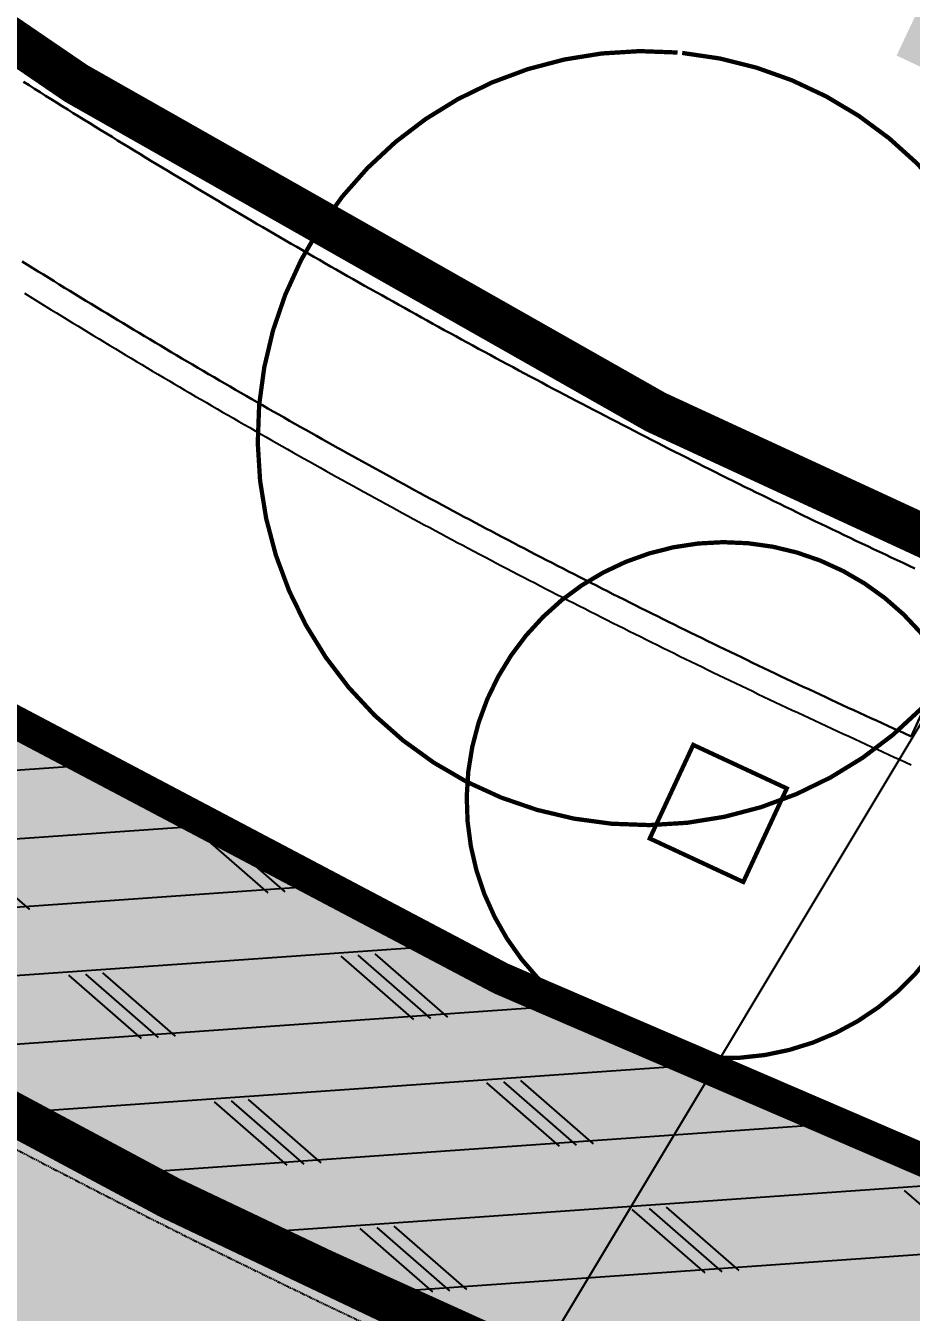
# Model space of a CAD drawing. Header units: millimetres. Extents: x 306 to 836129804, y -168137 to 818603917.
# Drawn here: x 834504578 to 834514880, y 818162277 to 818177236 of the extents above; entities that cross this region are included whole.
import ezdxf

# ---------------------------------------------------------------- set-up
doc = ezdxf.new("R2010")
doc.units = ezdxf.units.MM
doc.header["$LTSCALE"] = 3
for name, pattern in [('3A35X-LWK-LAN-DWG-1001-P00-L000-WS3-XLAN$0$HIDDEN', [0.375, 0.25, -0.125]), ('3A35X-MAGP-P-SB$0$3A35X-MAGP-P-SB$0$HIDDEN', [0.375, 0.25, -0.125]), ('CENTER', [2, 1.25, -0.25, 0.25, -0.25]), ('Dash 1_100', [2.25, 1.25, -1]), ('DASHED', [0.75, 0.5, -0.25]), ('DIVIDE', [1.25, 0.5, -0.25, 0, -0.25, 0, -0.25]), ('HIDDEN', [0.375, 0.25, -0.125])]:
    doc.linetypes.add(name, pattern=pattern)
doc.layers.get('Defpoints').update_dxf_attribs({"color": 32})
for name, color, linetype in [('00_Xref', 7, 'Continuous'), ('22INWA-a', 6, 'CENTER'), ('3A35X-LWK-LAN-DWG-1001-P00-L000-WS3-XLAN$0$LWK_L_TREE_code', 252, 'Continuous'), ('_ANCILIARY', 40, 'Continuous'), ('_ANCILIARY HATCH', 1, 'Continuous'), ('_DEV LINE', 96, 'DIVIDE'), ('_landscape', 1, 'HIDDEN'), ('_P34', 251, 'Continuous'), ('_PARCEL BOUNDARY', 10, 'DASHED'), ('_SUBLEASE', 241, 'Continuous'), ('_SUBLEASE LINE', 10, 'DIVIDE')]:
    doc.layers.add(name, color=color, linetype=linetype)
for name, color, linetype, lineweight in [('Hatch (HOR not under LTC submission)', 252, 'Continuous', 35), ('LWK-GA_PLANTERWALL', 251, 'Continuous', 30), ('UAJ-23FLOR-a3', 251, 'Continuous', 13)]:
    doc.layers.add(name, color=color, linetype=linetype, lineweight=lineweight)
doc.styles.add('Style-Arial', font='arial.ttf', dxfattribs={"width": 0.8})
doc.styles.add('UNS-TXT', font='swissc.ttf')
doc.dimstyles.new('UNSDIM', dxfattribs={"dimtxt": 1.8, "dimasz": 1, "dimexe": 3, "dimexo": 3, "dimgap": 0, "dimtad": 0, "dimdec": 0, "dimzin": 1, "dimtxsty": 'UNS-TXT', "dimblk": '02_UNS-dotdim', "dimcen": 0.1, "dimdle": 1, "dimse1": 1, "dimse2": 1, "dimclrd": 256, "dimclre": 1, "dimclrt": 256, "dimadec": 0, "dimazin": 0, "dimtfac": 1, "dimtdec": 0, "dimtofl": 0, "dimtmove": 2, "dimatfit": 3, "dimfxl": 1, "dimtvp": 1, "dimtolj": 1, "dimtzin": 1, "dimarcsym": 0})

# ---------------------------------------------------------------- blocks, each defined once
blk = doc.blocks.new('3A35X-MAGP-P-LD-00-0')
at = {"layer": '00_Xref', "color": 8, "elevation": -0.123141430418681}
blk.add_lwpolyline([(834504564.6000057, 818174125.5999988), (834504626.3000344, 818174087.299981), (834504687.9999777, 818174049.1000149), (834504749.8000025, 818174010.9999999), (834504811.4152972, 818173973.0137787), (834504873.384576, 818173934.871011), (834504935.1153884, 818173896.9134251), (834504997.1999589, 818173858.8000267), (834505059.0828328, 818173820.9715887), (834505120.9159163, 818173783.2123238), (834505182.9162815, 818173745.4119214), (834505245.0818233, 818173707.5718979), (834505307.1999449, 818173669.800035), (834505369.3000078, 818173632.1999977), (834505431.3999808, 818173594.6000121), (834505493.6000022, 818173557.1), (834505555.7999961, 818173519.6000037), (834505617.9999267, 818173482.1000465), (834505680.178336, 818173444.7730008), (834505742.3174654, 818173407.5093765), (834505804.800009, 818173370.099997), (834505867.1999986, 818173332.9000032), (834505929.6000736, 818173295.6999586), (834505991.9999955, 818173258.600004), (834506054.3999909, 818173221.5000069), (834506116.8999965, 818173184.5000036), (834506179.4000567, 818173147.4999689), (834506241.8999964, 818173110.6000036), (834506304.4000186, 818173073.6999904), (834506367.0000062, 818173036.8999988), (834506429.6000105, 818173000.0999951), (834506492.2999499, 818172963.4000318), (834506554.999996, 818172926.8000039), (834506617.7000024, 818172890.2000002), (834506680.3999838, 818172853.6000098), (834506743.200067, 818172817.0999627), (834506805.9999987, 818172780.7000021), (834506868.6206044, 818172744.4038998), (834506931.7000543, 818172707.899971), (834506994.5997878, 818172671.6001228), (834507057.3212105, 818172635.5028152), (834507120.3675431, 818172599.2760658), (834507183.3998835, 818172563.1000694), (834507246.6778, 818172526.8982011), (834507309.5000032, 818172490.9000007), (834507372.5999666, 818172455.0000204), (834507435.6999282, 818172419.0000424), (834507498.9349153, 818172383.1234095), (834507561.9999565, 818172347.300026), (834507625.1999962, 818172311.6000037), (834507688.4000052, 818172275.8999995), (834507751.5999844, 818172240.2000103), (834507814.9000051, 818172204.5999997), (834507878.1998979, 818172169.0000588), (834507941.461249, 818172133.5776451), (834508004.7237114, 818172098.1985108), (834508068.1240798, 818172062.798151), (834508131.6602489, 818172027.377861), (834508195.1999829, 818171992.0000119), (834508258.7000058, 818171956.7999994), (834508322.1998918, 818171921.6000605), (834508385.9746433, 818171886.4035411), (834508449.1248729, 818171851.496727), (834508512.8999964, 818171816.3000025), (834508576.6000116, 818171781.3999963), (834508640.1998845, 818171746.4000661), (834508703.7260431, 818171711.6949617), (834508767.8734738, 818171676.7053051), (834508831.3999724, 818171642.0000175), (834508895.199997, 818171607.3000033), (834508958.9999928, 818171572.6000053), (834509022.8000073, 818171537.9999986), (834509086.6999924, 818171503.5000055), (834509150.6000057, 818171468.9999994), (834509214.4999427, 818171434.5000323), (834509278.3513675, 818171400.1798376), (834509342.2275792, 818171365.8924813), (834509406.3998543, 818171331.5000784), (834509470.6714426, 818171297.208458), (834509534.4998376, 818171263.1000881), (834509598.4286244, 818171229.091099), (834509662.6486051, 818171194.9803599), (834509726.7287965, 818171160.9907408), (834509791.0999992, 818171126.9000019), (834509855.3, 818171093.0000014), (834509919.4999702, 818171059.1000168), (834509983.7999668, 818171025.300019), (834510048.0999901, 818170991.6000057), (834510112.2300501, 818170957.989005), (834510176.6450386, 818170924.2810342), (834510241.0999275, 818170890.6000392), (834510305.3307672, 818170857.1879668), (834510369.8432517, 818170823.681355), (834510434.2309525, 818170790.2876084), (834510498.899935, 818170756.8000351), (834510563.2314934, 818170723.5869306), (834510627.8414669, 818170690.2816616), (834510692.3316822, 818170657.0865725), (834510757.0999429, 818170623.8000308), (834510821.639692, 818170590.7819543), (834510886.2324193, 818170557.7855426), (834510951.1000054, 818170524.6999997), (834511015.799963, 818170491.7000195), (834511080.4999995, 818170458.8000008), (834511145.3000058, 818170425.9999995), (834511210.1000383, 818170393.1999831), (834511274.8999958, 818170360.5000036), (834511339.6999474, 818170327.800028), (834511404.6000035, 818170295.1999999), (834511469.4999223, 818170262.6000396), (834511534.2344882, 818170230.1828212), (834511599.399999, 818170197.6000018), (834511664.4000058, 818170165.1999995), (834511729.3999214, 818170132.8000407), (834511794.4000251, 818170100.49999), (834511859.4999893, 818170068.3000058), (834511924.5999981, 818170036.1000024), (834511989.7000091, 818170003.999998), (834512054.8000516, 818169971.8999751), (834512120.0000029, 818169939.9000001), (834512185.2000008, 818169907.900001), (834512250.3999993, 818169876.0000018), (834512315.6000518, 818169844.0999763), (834512380.8999987, 818169812.3000021), (834512446.2000389, 818169780.4999824), (834512511.5000029, 818169748.8), (834512576.8999991, 818169717.200002), (834512642.3000026, 818169685.6000003), (834512707.6999618, 818169654.000019), (834512773.099997, 818169622.5000039), (834512838.5999984, 818169591.1000022), (834512904.0999992, 818169559.700001), (834512969.5998363, 818169528.4000796), (834513035.2758961, 818169497.1161448), (834513100.6999453, 818169465.9000275), (834513166.1999934, 818169434.8000056), (834513232.0595806, 818169403.6244041), (834513297.4999487, 818169372.6000257), (834513363.2000455, 818169341.599981), (834513428.8999894, 818169310.7000055), (834513494.5998697, 818169279.8000629), (834513560.1410823, 818169249.0744452), (834513626.0999993, 818169218.200002), (834513691.8999991, 818169187.5000019), (834513757.6999575, 818169156.8000214), (834513823.3419162, 818169126.273462), (834513889.400066, 818169095.5999709), (834513955.2998459, 818169065.1000715), (834514021.0427659, 818169034.7724806), (834514087.0156623, 818169004.3848333), (834514152.9429922, 818168974.0721362), (834514219.0998665, 818168943.7000637), (834514285.3560187, 818168913.4286652), (834514351.1999456, 818168883.3000275), (834514417.2999926, 818168853.2000049), (834514483.4000493, 818168823.09998), (834514549.4999645, 818168793.1000166), (834514615.7000029, 818168763.2000002), (834514681.8999993, 818168733.3000017), (834514748.0998846, 818168703.5000545), (834514814.1455828, 818168673.8692282), (834514880.6000953, 818168644.0999578)], dxfattribs=at)
at = {"layer": 'LWK-GA_PLANTERWALL'}
for points, elevation in [([(834504538.4516373, 818174495.1922668), (834504600.002377, 818174456.8850657), (834504661.3610576, 818174418.635499), (834504722.8191414, 818174380.4856694), (834504784.3699429, 818174342.2782836), (834504845.6787313, 818174304.3204912), (834504907.2366742, 818174266.3697208), (834504968.8522485, 818174228.3833271), (834505030.6372077, 818174190.3541019), (834505092.2527043, 818174152.4674582), (834505153.9108084, 818174114.615957), (834505215.5513413, 818174076.93566), (834505277.2676427, 818174039.2477463), (834505339.0843588, 818174001.5594014), (834505401.0662937, 818173963.8312293), (834505462.8234307, 818173926.278906), (834505524.680603, 818173888.8259329), (834505586.5379795, 818173851.3728333), (834505648.495066, 818173814.0192852), (834505710.6950625, 818173776.5192875), (834505772.6523572, 818173739.1656139), (834505834.5878918, 818173701.9843712), (834505896.6057453, 818173664.7935126), (834505958.6627562, 818173627.6389946), (834506020.8193614, 818173590.5840952), (834506083.0670514, 818173553.4748956), (834506145.3143648, 818173516.4656745), (834506207.4710463, 818173479.5103401), (834506269.7274778, 818173442.6545327), (834506332.0744979, 818173405.7450976), (834506394.4213027, 818173368.9355433), (834506456.6777359, 818173332.179345), (834506519.0338157, 818173295.5227369), (834506581.3901838, 818173258.8659571), (834506643.692295, 818173222.3988534), (834506706.2383773, 818173185.888699), (834506768.9383804, 818173149.2886972), (834506831.3944389, 818173112.8310925), (834506893.7958317, 818173076.5627683), (834506956.4411969, 818173040.2523972), (834507019.0620575, 818173003.9561472), (834507081.8074883, 818172967.6455969), (834507144.3973846, 818172931.5245578), (834507206.9637568, 818172895.5164846), (834507269.831693, 818172859.3923241), (834507332.5533211, 818172823.394699), (834507395.6530379, 818172787.2947804), (834507458.2529438, 818172751.4240409), (834507521.1077996, 818172715.6635116), (834507584.0518028, 818172679.7525116), (834507646.9744518, 818172644.053085), (834507709.8620298, 818172608.3305539), (834507772.7490735, 818172572.8073347), (834507835.9490802, 818172537.1073318), (834507898.9040192, 818172501.5457592), (834507961.958761, 818172466.0836937), (834508025.0136932, 818172430.621519), (834508088.0298396, 818172395.3364046), (834508151.153949, 818172360.0346913), (834508214.3783047, 818172324.732688), (834508277.7387074, 818172289.4104619), (834508288.6702515, 818172283.6672789)], -0.123145524145837), ([(834508288.6702515, 818172283.6672788), (834508813.7797475, 818171993.408161)], -0.1231463268513767), ([(834508814.0800312, 818171993.9514059), (834508814.075059, 818171993.9424108), (834508847.5556384, 818171974.9686737), (834508911.5295842, 818171940.0737199), (834508974.9834683, 818171905.4081767), (834509038.5371765, 818171870.8421307), (834509102.1776288, 818171836.2289064), (834509165.5719483, 818171801.848916), (834509229.2254791, 818171767.4819851), (834509293.1254852, 818171732.981983), (834509356.7793431, 818171698.6148753), (834509420.3844745, 818171664.4270636), (834509484.1124598, 818171630.2193255), (834509547.8659768, 818171596.0514237), (834509611.8910029, 818171561.8913546), (834509675.6444845, 818171527.8230882), (834509739.3264513, 818171493.945403), (834509803.3754631, 818171459.9255456), (834509867.3044391, 818171426.0161898), (834509931.3429595, 818171392.1017089), (834509995.3814487, 818171358.2869925), (834510059.3346779, 818171324.5172964), (834510123.2258346, 818171290.9322098), (834510187.3638544, 818171257.3171035), (834510251.4941298, 818171223.7059898), (834510315.7395788, 818171190.086807), (834510379.7923361, 818171156.616004), (834510443.7758429, 818171123.3325909), (834510508.1195074, 818171089.9137291), (834510572.3506511, 818171056.6012369), (834510636.6876321, 818171023.2856523), (834510700.856171, 818170990.1567115), (834510765.2980523, 818170956.938158), (834510829.6299301, 818170923.8246295), (834510893.9827234, 818170890.7516774), (834510958.2750205, 818170857.8601955), (834511022.7078563, 818170824.9455228), (834511087.4078804, 818170791.9455107), (834511151.9436438, 818170759.0292771), (834511216.2319901, 818170726.3386033), (834511280.7842479, 818170693.6640055), (834511345.4197667, 818170660.9472615), (834511410.0551251, 818170628.3303435), (834511474.6074246, 818170595.7553405), (834511539.2595319, 818170563.2798599), (834511603.994524, 818170530.7627442), (834511668.5640783, 818170498.4281589), (834511733.399017, 818170466.0106895), (834511798.2335261, 818170433.6931814), (834511863.0678711, 818170401.3757533), (834511927.6544768, 818170369.2811793), (834511992.5062518, 818170337.2039553), (834512057.4401832, 818170305.0860977), (834512122.374088, 818170273.0679982), (834512187.2260906, 818170241.0902807), (834512252.1777489, 818170209.2121673), (834512317.2111976, 818170177.2939101), (834512382.2445738, 818170145.4754331), (834512447.196455, 818170113.6968288), (834512512.2480273, 818170082.0178089), (834512577.3810266, 818170050.2991353), (834512642.2656083, 818170018.8008009), (834512707.4171143, 818169987.3208686), (834512772.8171185, 818169955.7208666), (834512838.0495201, 818169924.2018458), (834512903.0336187, 818169892.9021672), (834512968.285038, 818169861.621333), (834513033.6170341, 818169830.3018715), (834513098.7805189, 818169799.1626804), (834513164.2883105, 818169767.9588978), (834513229.6317677, 818169736.7813041), (834513294.7149719, 818169705.8792034), (834513360.4147121, 818169674.7792679), (834513425.766243, 818169643.7970636), (834513491.0485175, 818169612.9941648), (834513556.5794055, 818169582.1736997), (834513622.1100696, 818169551.3533428), (834513687.4820307, 818169520.70707), (834513753.1126827, 818169489.9863394), (834513818.7430199, 818169459.3654981), (834513884.3732866, 818169428.7446898), (834513949.8455224, 818169398.2970595), (834514015.5757474, 818169367.7758929), (834514081.1352897, 818169337.4334631), (834514146.7079694, 818169307.184405), (834514212.5240773, 818169276.8690305), (834514278.267328, 818169246.6410463), (834514344.018369, 818169216.4553434), (834514410.0255967, 818169186.2976745), (834514475.7767615, 818169156.2115366), (834514541.6275712, 818169126.2250094), (834514607.5564386, 818169096.2029392), (834514673.2361917, 818169066.3936696), (834514739.187082, 818169036.6061838), (834514805.2154634, 818169006.7836972), (834514871.0717788, 818168977.1384083), (834514880.0589632, 818168973.1063864)], -0.123146396614489), ([(834514880.0589633, 818168973.1063863), (834515001.1801208, 818169244.5219705), (834515549.0903922, 818169000.0129242), (834515428.2441481, 818168729.2133816)], -0.1124934407090746)]:
    blk.add_lwpolyline(points, dxfattribs=dict(at, elevation=elevation))
blk.add_polyline3d([(834514922.4517827, 818170926.0437692, 0), (834514853.8998129, 818170958.0146291, 0), (834514785.3130556, 818170989.955064, 0), (834514716.5110766, 818171022.1429381, 0), (834514647.9478667, 818171054.3196024, 0), (834514579.4954191, 818171086.4911003, 0), (834514510.9228753, 818171118.7722832, 0), (834514442.2304336, 818171151.1573977, 0), (834514373.7915883, 818171183.5705159, 0), (834514305.4063656, 818171215.910757, 0), (834514236.8052499, 818171248.5011555, 0), (834514168.4430431, 818171281.078486, 0), (834514100.2430516, 818171313.5785146, 0), (834514031.9886742, 818171346.1521759, 0), (834513963.3810436, 818171378.946891, 0), (834513894.8032273, 818171411.8763434, 0), (834513826.8032508, 818171444.6763111, 0), (834513758.5420624, 818171477.4537218, 0), (834513690.1422597, 818171510.5472133, 0), (834513622.1425656, 818171543.4470035, 0), (834513553.9255174, 818171576.5005151, 0), (834513485.8647044, 818171609.5786923, 0), (834513417.5432453, 818171642.8352537, 0), (834513349.5870421, 818171676.011499, 0), (834513281.5228657, 818171709.2917659, 0), (834513213.4062158, 818171742.6468276, 0), (834513145.2864326, 818171776.1037897, 0), (834513077.3265468, 818171809.5824708, 0), (834513009.4685968, 818171843.0603832, 0), (834512941.6089011, 818171876.5392148, 0), (834512873.5900824, 818171910.1969771, 0), (834512805.7308141, 818171943.8759817, 0), (834512737.813173, 818171977.6337712, 0), (834512670.0540177, 818172011.4131569, 0), (834512602.2155137, 818172045.2319202, 0), (834512534.318402, 818172079.2308388, 0), (834512466.6597332, 818172113.2105509, 0), (834512399.1598089, 818172147.110478, 0), (834512331.4216591, 818172181.1300478, 0), (834512263.6248722, 818172215.3301378, 0), (834512196.0663162, 818172249.5104825, 0), (834512128.5089853, 818172283.6902092, 0), (834512060.951498, 818172317.9699049, 0), (834511993.3321655, 818172352.3321513, 0), (834511925.8744032, 818172386.7127866, 0), (834511858.3372151, 818172421.1335996, 0), (834511790.7415595, 818172455.7360294, 0), (834511723.3841528, 818172490.3169333, 0), (834511656.0274497, 818172524.8973533, 0), (834511588.6706372, 818172559.5780213, 0), (834511521.4083058, 818172594.2617792, 0), (834511453.9953449, 818172629.0230937, 0), (834511386.5820005, 818172663.9855692, 0), (834511319.4196737, 818172698.8697987, 0), (834511252.2631354, 818172733.7511414, 0), (834511185.1070297, 818172768.7324522, 0), (834511117.8693154, 818172803.75621, 0), (834511050.5757375, 818172838.9621965, 0), (834510983.519879, 818172874.1440648, 0), (834510916.3828683, 818172909.3682716, 0), (834510849.3453679, 818172944.6934223, 0), (834510782.3898587, 818172979.9753681, 0), (834510715.4346399, 818173015.3574101, 0), (834510648.5705185, 818173050.7441671, 0), (834510581.6243098, 818173086.2216948, 0), (834510514.5231904, 818173121.8345606, 0), (834510447.6863965, 818173157.4605453, 0), (834510380.7586852, 818173193.0817994, 0), (834510313.9220511, 818173228.9086819, 0), (834510247.2392828, 818173264.5528901, 0), (834510180.3480343, 818173300.4629755, 0), (834510113.6940347, 818173336.3458887, 0), (834510047.0402459, 818173372.228624, 0), (834509980.3865763, 818173408.2115524, 0), (834509913.666531, 818173444.2847297, 0), (834509847.1134336, 818173480.3676003, 0), (834509780.4763348, 818173516.4961337, 0), (834509713.9398682, 818173552.7247803, 0), (834509647.2331351, 818173589.0920414, 0), (834509580.8664, 818173625.3831342, 0), (834509514.3438845, 818173661.7046531, 0), (834509447.907645, 818173698.2345538, 0), (834509381.7077271, 818173734.5345085, 0), (834509315.1187545, 818173771.148389, 0), (834509248.782829, 818173807.7785884, 0), (834509182.5303386, 818173844.3629549, 0), (834509116.1266994, 818173881.1310747, 0), (834509049.8749102, 818173917.9153609, 0), (834508983.7063342, 818173954.7090474, 0), (834508917.4700996, 818173991.5403608, 0), (834508851.3340147, 818174028.4722407, 0), (834508785.1316081, 818174065.4410894, 0), (834508719.0802962, 818174102.5260032, 0), (834508653.0954887, 818174139.4735519, 0), (834508586.9089631, 818174176.6907997, 0), (834508520.9581009, 818174213.8758453, 0), (834508455.007544, 818174251.0606513, 0), (834508389.0569737, 818174288.3457778, 0), (834508323.0364908, 818174325.7272282, 0), (834508256.9505336, 818174363.2462565, 0), (834508191.2653356, 818174400.6950032, 0), (834508125.5157782, 818174438.0800105, 0), (834508059.6162432, 818174475.7511214, 0), (834507994.0151358, 818174513.2519956, 0), (834507928.0459452, 818174551.0205027, 0), (834507862.3966318, 818174588.8063694, 0), (834507796.810449, 818174626.4557515, 0), (834507731.0261, 818174664.3773654, 0), (834507665.4771519, 818174702.2635262, 0), (834507599.8424106, 818174740.1991541, 0), (834507534.3076042, 818174778.2354829, 0), (834507468.8593962, 818174816.221531, 0), (834507403.4111829, 818174854.3075864, 0), (834507337.8760115, 818174892.4446237, 0), (834507272.2934942, 818174930.7679813, 0), (834507206.9451485, 818174969.055053, 0), (834507141.6726341, 818175007.3560635, 0), (834507076.4112424, 818175045.5921823, 0), (834507010.8426541, 818175084.1676188, 0), (834506945.607843, 818175122.706478, 0), (834506880.4480509, 818175161.1416295, 0), (834506815.214126, 818175199.7801731, 0), (834506750.1397165, 818175238.3835328, 0), (834506684.9328686, 818175277.0059592, 0), (834506619.6523923, 818175315.9329895, 0), (834506554.765865, 818175354.5843288, 0), (834506489.6601645, 818175393.5073539, 0), (834506424.6855065, 818175432.4117683, 0), (834506359.6515493, 818175471.3519121, 0), (834506294.717994, 818175510.3922756, 0), (834506229.8719773, 818175549.3800796, 0), (834506164.8806355, 818175588.5556778, 0), (834506100.0351399, 818175627.7437238, 0), (834506035.2599378, 818175666.9495506, 0), (834505970.4259728, 818175706.1913376, 0), (834505905.5476927, 818175745.621129, 0), (834505840.9025278, 818175785.0096786, 0), (834505776.2581491, 818175824.39751, 0), (834505711.6131728, 818175863.8861864, 0), (834505646.892247, 818175903.4822607, 0), (834505582.3474829, 818175943.0711961, 0), (834505517.7152543, 818175982.7136586, 0), (834505453.1828216, 818176022.4566635, 0), (834505388.6496251, 818176062.2004516, 0), (834505324.2174139, 818176102.0439314, 0), (834505259.8619546, 818176141.7782755, 0), (834505195.4298394, 818176181.7221934, 0), (834505131.1524458, 818176221.6320447, 0), (834505066.610768, 818176261.7444012, 0), (834505002.2787585, 818176301.8893199, 0), (834504938.101123, 818176342.0000919, 0), (834504873.9467379, 818176382.0340077, 0), (834504809.4830531, 818176422.4246271, 0), (834504745.3515359, 818176462.7701558, 0), (834504681.2982823, 818176503.0035819, 0), (834504617.166616, 818176543.4497474, 0), (834504553.1873968, 818176583.8628908, 0)], dxfattribs=at)
blk = doc.blocks.new('PB1')
at = {"layer": '_PARCEL BOUNDARY', "ltscale": 5, "const_width": 382.5, "flags": 128}
blk.add_lwpolyline([(834493654.0001229, 817517222.0994015), (834495220.0000008, 817517337.4055538), (834492444.0000008, 817557035.4055538), (834498761.0000008, 817565962.4055538, 0.1039453279034611), (834533697.0000008, 817549820.4055538, 0.02814852517119689), (834560518.0000008, 817544745.4055538), (834570883.0000008, 817541589.4055538, 0.01218113012605105), (834580152.0000008, 817539059.4055538, 0.01181689527257956), (834589680.0000008, 817538655.4055538, 0.01895900769302935), (834627610.0000008, 817539489.4055538), (834630540.0000008, 817540418.4055538), (834634554.0000008, 817540697.4056759), (834637584.0000008, 817540183.4055538, 0.004978743369814412), (834647569.0000008, 817541071.4055538), (834660846.0111092, 817542394.4067745, -0.02316027545200003), (834692882.2128915, 817544092.3540401), (834848633.0000008, 817545126.4056759), (834853232.0000008, 817545226.4055538), (834857282.0000008, 817545692.4056759), (834861211.0000008, 817546780.4055538, 0.08894422378079146), (834868247.0000008, 817552295.4055538, 0.09128275039785394), (834872755.0000008, 817559703.4055538, 0.06185807621675871), (834874097.0000008, 817565165.4055538), (834880689.0000008, 817565564.4055538), (834904743.0000008, 817565941.4055538, 0.07734061700058462), (834909188.6641854, 817557307.1221066, 0.2674729698631412), (834920028.1553963, 817552489.5266476, 0.03637730442615884), (834937243.165162, 817555572.4476681, 0.2494227361332762), (834949395.0000008, 817566641.4056759), (834966122.0000008, 817566903.4055538), (835091811.0000008, 817574777.4055538), (835119690.0000008, 817576586.4055538), (835121800.0000008, 817571864.4055538, 0.07369685434770203), (835125906.0000008, 817566838.4055538), (835207274.0000008, 817579502.4055538), (835208699.0000008, 817570346.4055538), (835222078.0000008, 817575222.4055538), (835227487.0109872, 817576187.407507, 0.04905368402648331), (835256687.0000008, 817584425.4055538), (835337017.0000008, 817589446.4055538, -0.0621863410645765), (835336509.915162, 817536748.7755489, 0.05571216091389759), (835335348.4786385, 817485197.0270138), (835335994.0000008, 817477945.4055538), (835339286.0000008, 817458795.4055538), (835342221.0000008, 817441416.4055538), (835346043.0000008, 817404387.4055538), (835266281.0000008, 817393086.4055538), (835170777.0000008, 817384907.4055538), (835121934.0000008, 817378609.4055538), (835122014.0000008, 817377733.4056759), (835091934.0000008, 817373836.4055538), (835080292.0000008, 817372113.4056759), (835071867.0000008, 817371247.4055538), (835046358.0000008, 817368019.4055538), (835046275.0000008, 817368216.4055538), (834552235.0000008, 817304559.4055538), (834499769.9895264, 817284511.1912314)], format="xyb", dxfattribs=at)
blk = doc.blocks.new('02_UNS-dotdim')
at = {"color": 0, "linetype": 'ByBlock'}
for p, q in [((0, -3), (0, 3)), ((-1, 0), (1.5, 0))]:
    blk.add_line(p, q, dxfattribs=at)
at = {"color": 0, "linetype": 'ByBlock', "const_width": 0.5}
blk.add_lwpolyline([(-0.25, 0, 1), (0.25, 0, 1)], format="xyb", close=True, dxfattribs=at)
blk = doc.blocks.new('3A35X-LWK-LAN-DWG-1001-P00-L000-WS3-XLAN$0$lwk_existing trees')
at = {"layer": '_landscape', "linetype": '3A35X-LWK-LAN-DWG-1001-P00-L000-WS3-XLAN$0$HIDDEN', "ltscale": 2, "const_width": 50}
for points in [[(889798954.5687592, 757681949.0890769, -0.9940220579440948), (889797506.6491656, 757673066.4871539, -0.999999999960409), (889798901.3094114, 757681957.7706833, -0.4400471317329955)], [(889799879.7954965, 757676060.5672724, -0.972537039784408), (889797953.474681, 757670380.6565422, -1.028238472236146), (889799879.7954963, 757676060.5672724, -0.1245591008073897)]]:
    blk.add_lwpolyline(points, format="xyb", dxfattribs=at)
at = {"layer": '_landscape', "linetype": '3A35X-LWK-LAN-DWG-1001-P00-L000-WS3-XLAN$0$HIDDEN', "ltscale": 2, "const_width": 50, "elevation": 0.1231468541820936}
blk.add_lwpolyline([(889798518.8479934, 757673914.0726253), (889799568.8735777, 757673333.1713668), (889798987.9723188, 757672283.1457826), (889797937.946735, 757672864.0470418)], close=True, dxfattribs=at)
blk = doc.blocks.new('3A35X-MAGP-P-ADR-L00-L1')
at = {"layer": '_P34', "ltscale": 0.5}
h = blk.add_hatch(dxfattribs=at)
h.set_pattern_fill('AR-B816C', color=256, scale=0.4999999999999998, angle=89.99999999999997)
h.set_pattern_definition([(93.99890853463734, (0, 0), (-108.4379694977669, 94.26731549800994), [198.4374999999994, -4.762499999999982]), (93.99890853463734, (2.334421882864262, -101.6847672010699), (-108.4379694977669, 94.26731549800994), [198.4374999999994, -4.762499999999982]), (183.9989085346374, (0, 0), (-94.26731549800994, -108.4379694977669), [-106.3625, 96.83749999999998]), (183.9989085346374, (0.3321247030980885, -4.750905117020011), (-94.26731549800994, -108.4379694977669), [-106.3625, 96.83749999999998])])
edge = h.paths.add_edge_path()
edge.add_line((834498358.3628454, 818135395.2669195), (834498238.6547248, 818135386.9023591))
edge.add_line((834498238.6547244, 818135386.9023591), (834495869.4420483, 818169293.5255804))
edge.add_arc((834558589.6119121, 818267563.9519162), 116579.9999992069, 237.4523305936991, 253.6065766200759)
edge.add_line((834525687.0821314, 818155723.3513551), (834523043.6406257, 818143726.3217762))
edge.add_line((834523043.6406257, 818143726.3217766), (834533513.9823585, 818141439.4523213))
edge.add_line((834533513.9823585, 818141439.4523208), (834540215.091814, 818141890.4671811))
edge.add_line((834540215.0918145, 818141890.4671811), (834540854.9022352, 818132740.3476467))
edge.add_line((834540854.9022347, 818132740.3476467), (834540735.1943893, 818132731.9791503))
edge.add_line((834540735.1943893, 818132731.9791503), (834540747.7500025, 818132552.4175826))
edge.add_line((834540747.750002, 818132552.4175831), (834541047.0196157, 818132573.3388243))
edge.add_line((834541047.0196161, 818132573.3388238), (834540382.1304576, 818142082.1168644))
edge.add_line((834540382.1304581, 818142082.1168644), (834533527.4087672, 818141620.7632086))
edge.add_line((834533527.4087667, 818141620.7632086), (834523258.2276665, 818143863.6963611))
edge.add_line((834523258.227667, 818143863.6963606), (834525899.0308046, 818155848.7519352))
edge.add_arc((834558589.6119123, 818267563.9519161), 116399.9999991818, 237.2761763110763, 253.6892421611536, ccw=False)
edge.add_line((834495664.915487, 818169638.2526346), (834498071.6393842, 818135194.7933377))
edge.add_line((834498071.6393842, 818135194.7933382), (834498370.9096855, 818135215.7047391))
edge.add_line((834498370.909686, 818135215.7047396), (834498358.3628454, 818135395.2669204))
at = {"layer": '_P34'}
blk.add_lwpolyline([(834498358.3628454, 818135395.2669195), (834498238.6547244, 818135386.9023591), (834495869.4420478, 818169293.5255809, 0.07060316006220448), (834525687.0821314, 818155723.3513551), (834523043.6406257, 818143726.3217766), (834533513.9823585, 818141439.4523208), (834540215.0918145, 818141890.4671811), (834540854.9022347, 818132740.3476467), (834540735.1943893, 818132731.9791503), (834540747.750002, 818132552.4175831), (834541047.0196161, 818132573.3388238), (834540382.1304581, 818142082.1168644), (834533527.4087667, 818141620.7632086), (834523258.227667, 818143863.6963606), (834525899.0308042, 818155848.7519357, -0.07173819498195992), (834495664.915487, 818169638.2526346), (834498071.6393842, 818135194.7933382), (834498370.909686, 818135215.7047396)], format="xyb", close=True, dxfattribs=at)
at = {"layer": '_P34', "linetype": '3A35X-MAGP-P-SB$0$3A35X-MAGP-P-SB$0$HIDDEN', "ltscale": 20}
blk.add_lwpolyline([(834542595.0243094, 818106125.7467446), (834540103.7279495, 818141762.7003928), (834533505.0314192, 818141318.5783956), (834522900.5825984, 818143634.7387196), (834525545.8120232, 818155639.8826152, -0.0698494689097604), (834496005.7401897, 818169064.4646074), (834500608.6595712, 818103190.5778556)], format="xyb", close=True, dxfattribs=at)
at = {"layer": 'UAJ-23FLOR-a3'}
blk.add_arc((834558589.6119088, 818267563.9519107), 116399.9999928627, 237.2761248426258, 253.6892421689639, dxfattribs=at)

msp = doc.modelspace()

# ---------------------------------------------------------------- hatches: boundary and pattern name
at = {"layer": '_ANCILIARY'}
h = msp.add_hatch(color=256, dxfattribs=at)
h.dxf.hatch_style = 1
edge = h.paths.add_edge_path()
edge.add_line((834542914.9929979, 818105847.3744769), (834540403.5646987, 818141782.8646219))
edge.add_line((834540403.5646987, 818141782.8646219), (834541139.3042858, 818141835.453347))
edge.add_line((834541139.3042858, 818141835.453347), (834543263.3236696, 818129534.6901776))
edge.add_line((834543263.3236696, 818129534.6901776), (834545013.3910961, 818104490.4836831))
edge.add_line((834545013.3910961, 818104490.4836831), (834531772.206491, 818103564.8224277))
edge.add_line((834531772.206491, 818103564.8224277), (834520997.037054, 818101658.7480603))
edge.add_line((834520997.037054, 818101658.7480603), (834495928.0096353, 818099906.2290766))
edge.add_line((834495928.0096353, 818099906.2290766), (834493671.507515, 818132184.5176688))
edge.add_line((834493671.507515, 818132184.5176688), (834495068.0044311, 818132283.5035447))
edge.add_line((834495068.0044311, 818132283.5035447), (834492304.7740227, 818171810.3215218))
edge.add_line((834492304.7740227, 818171810.3215218), (834494648.7875062, 818175122.687112))
edge.add_arc((834558589.1223625, 818267563.9851216), 112399.9999966109, 235.3289398714321, 253.5507733699743)
edge.add_line((834526761.3130568, 818159764.3999923), (834525838.8489622, 818155575.6218678))
edge.add_arc((834566053.1591091, 818281265.8907228), 131966.7928890802, 237.7659913467053, 252.2580475845591, ccw=False)
edge.add_line((834495664.9155209, 818169638.2526128), (834500326.9488298, 818102870.1982676))
edge.add_line((834500326.9488298, 818102870.1982676), (834542914.9929979, 818105847.3744769))
at = {"layer": '_ANCILIARY HATCH'}
h = msp.add_hatch(dxfattribs=at)
h.set_pattern_fill('CORK', color=256, scale=250, angle=3.998908350218276)
h.set_pattern_definition([(3.998908350218276, (0, 0), (-55.35411463791137, 791.8175196929233), []), (138.9989083502183, (423.5858171654173, -368.2317025275059), (-1472.92744632587, -1694.344000516116), [1122.5325, -1122.5325]), (138.9989083502183, (621.5401970886481, -354.3931738680281), (-1472.92744632587, -1694.344000516116), [1122.5325, -1122.5325]), (138.9989083502183, (819.494577011879, -340.5546452085503), (-1472.92744632587, -1694.344000516116), [1122.5325, -1122.5325])])
edge = h.paths.add_edge_path()
edge.add_line((834542594.6065328, 818106125.7209853), (834540394.5935465, 818141938.1305822))
edge.add_line((834540394.5935465, 818141938.1305822), (834541062.3589587, 818142015.9652631))
edge.add_line((834541062.3589587, 818142015.9652631), (834543262.744766, 818129534.3279674))
edge.add_line((834543262.744766, 818129534.3279674), (834545012.8121926, 818104490.121473))
edge.add_line((834545012.8121926, 818104490.121473), (834531771.6275874, 818103564.4602176))
edge.add_line((834531771.6275874, 818103564.4602176), (834520996.4581504, 818101658.3858502))
edge.add_line((834520996.4581504, 818101658.3858502), (834495927.4307318, 818099905.8668665))
edge.add_line((834495927.4307318, 818099905.8668665), (834493670.9286114, 818132184.1554587))
edge.add_line((834493670.9286114, 818132184.1554587), (834495067.4255276, 818132283.1413345))
edge.add_line((834495067.4255276, 818132283.1413345), (834492304.1951191, 818171809.9593116))
edge.add_line((834492304.1951191, 818171809.9593116), (834494648.2086027, 818175122.3249018))
edge.add_arc((834558588.5434589, 818267563.6229115), 112399.9999966109, 235.3289398714321, 253.5507733699743)
edge.add_line((834526760.7341533, 818159764.0377822), (834525862.8655366, 818155684.619004))
edge.add_arc((834562809.2399589, 818275296.1017796), 125187.6247666832, 237.5645200069952, 252.83478650469982, ccw=False)
edge.add_line((834495664.9154882, 818169638.2526338), (834500460.6598426, 818103180.2315282))
edge.add_line((834500460.6598426, 818103180.2315282), (834542594.6065328, 818106125.7209853))
at = {"layer": '_SUBLEASE'}
h = msp.add_hatch(color=256, dxfattribs=at)
h.dxf.hatch_style = 1
edge = h.paths.add_edge_path()
edge.add_line((834533466.2434704, 818142591.6245013), (834532539.0389137, 818142522.3634048))
edge.add_line((834532539.0389137, 818142522.3634048), (834524016.9095331, 818144392.6545646))
edge.add_line((834524016.9095331, 818144392.6545646), (834526477.4413602, 818155552.0106949))
edge.add_arc((834561607.4621295, 818273142.2543305), 122725.6442539199, 237.498509193231, 253.36651337948348, ccw=False)
edge.add_line((834495664.3283933, 818169638.2115563), (834498059.629108, 818135374.6661518))
edge.add_line((834498059.629108, 818135374.6661518), (834509832.829999, 818136197.6578271))
edge.add_line((834509832.829999, 818136197.6578271), (834510256.1364323, 818130142.4359742))
edge.add_line((834510256.1364323, 818130142.4359742), (834498484.4967592, 818129319.5435193))
edge.add_line((834498484.4967592, 818129319.5435193), (834500330.7606267, 818102881.1687778))
edge.add_line((834500330.7606267, 818102881.1687778), (834542911.6464279, 818105836.3978274))
edge.add_line((834542911.6464279, 818105836.3978274), (834541531.0700054, 818125580.4657168))
edge.add_line((834541531.0700054, 818125580.4657168), (834537355.7156346, 818125288.4745293))
edge.add_line((834537355.7156346, 818125288.4745293), (834537235.0698107, 818127014.2626346))
edge.add_line((834537235.0698107, 818127014.2626346), (834535100.2799001, 818126865.0244486))
edge.add_line((834535100.2799001, 818126865.0244486), (834534718.1185621, 818132331.6827248))
edge.add_line((834534718.1185621, 818132331.6827248), (834541030.3282124, 818132773.0503876))
edge.add_line((834541030.3282124, 818132773.0503876), (834540289.2766464, 818143100.0660441))
edge.add_line((834540289.2766464, 818143100.0660441), (834539308.920721, 818143028.0656632))
edge.add_line((834539308.920721, 818143028.0656632), (834533466.2434704, 818142591.6245013))

# ---------------------------------------------------------------- linework, layer by layer
at = {"layer": '22INWA-a', "ltscale": 2, "const_width": 500, "flags": 128}
msp.add_lwpolyline([(834645623.6869675, 817967959.8298992), (834644172.2057416, 817967858.3591783), (834645623.6869675, 817967959.8298992), (834648121.0199271, 817931878.0378461), (834646732.9119703, 817931602.6841583), (834552249.9020534, 817919488.4926492), (834509653.719406, 817903226.8796499), (834493650.5402416, 818132199.4721122), (834495221.4466506, 818132309.2531987), (834492443.3530575, 818172005.4249322), (834498761.0000008, 818180933.000002, 0.1039453279364779), (834533697.0000086, 818164790.9999983, 0.0281485251874361), (834560518.0000027, 818159716.0000006), (834570883.0000095, 818156559.9999988, 0.01218113012787053), (834580152.0000002, 818154030, 0.0118168953345502), (834589679.9999993, 818153626.0000007, 0.01895900772234266), (834627610.0000029, 818154459.9999995), (834630540.0000026, 818155389.0000011), (834633307.5130115, 818155581.3607701), (834636812.9937819, 818105509.8540434), (834642798.3436269, 818105928.8853481), (834646290.2711654, 818056050.9699742), (834640304.3231351, 818055631.8967907), (834643398.1701388, 818011440.063687), (834641154.3077285, 818011282.972015), (834643400.0372874, 817979197.1576313), (834644172.2057416, 817967858.3591783)], format="xyb", close=True, dxfattribs=at)
at = {"layer": '_DEV LINE', "ltscale": 2, "const_width": 382.5242621480422, "elevation": -0.1231964928010711, "flags": 128}
msp.add_lwpolyline([(834543239.9022176, 818129876.8335295), (834541138.4669043, 818141835.3945178), (834540365.2525977, 818141781.108467), (834540315.8815013, 818142979.7765359), (834532446.654429, 818142368.2505978), (834523938.0944645, 818144240.7178652), (834526455.4153985, 818155679.5165504), (834525898.9104174, 818155848.7871629), (834526761.8026063, 818159764.3667833, -0.07961621365148659), (834494671.1390722, 818175107.5360774), (834492443.3530592, 818172005.4249313), (834495219.9643509, 818132334.2032136), (834493644.3411757, 818132182.5241673), (834494188.6697298, 818124440.8913666), (834487611.4157205, 818123980.4672339), (834488867.6147248, 818106175.2004242), (834495472.1385982, 818106635.8165089), (834495942.9027405, 818099928.7404665), (834520997.5266033, 818101658.7148513), (834531819.3732922, 818103568.0523198), (834545013.9068915, 818104490.0748827)], format="xyb", close=True, dxfattribs=at)
at = {"layer": '_SUBLEASE LINE', "ltscale": 2, "const_width": 382.4999999999999}
msp.add_lwpolyline([(834532431.0000286, 818142371.6956406), (834523952.5680918, 818144237.5326737), (834526455.4153985, 818155679.5165504, -0.0728791078213513), (834495663.2137359, 818169637.9980456), (834498059.0735524, 818135374.6273334), (834509832.8299993, 818136197.6578281), (834510256.1364326, 818130142.4359752), (834498463.5694829, 818129317.6388592), (834500299.0030825, 818103063.9559176), (834542902.7436413, 818106044.4358097), (834541542.2028096, 818125580.0389475), (834537355.715635, 818125288.4745302), (834537235.0698111, 818127014.2626357), (834535100.2799004, 818126865.0244496), (834534718.1185625, 818132331.6827258), (834541041.3207027, 818132772.0568794), (834540315.8815013, 818142979.7765359)], format="xyb", close=True, dxfattribs=at)
at = {"layer": 'Defpoints', "const_width": 499.9999999999998, "elevation": 9.359686373500153e-06}
msp.add_lwpolyline([(834500847.6762172, 818166503.2702359, 0.03616025851157386), (834517475.1821078, 818158607.6836312)], format="xyb", dxfattribs=at)
at = {"layer": 'Hatch (HOR not under LTC submission)', "linetype": 'Dash 1_100'}
msp.add_lwpolyline([(834542914.1861837, 818105847.3264366), (834540389.5913055, 818141782.7833186), (834541139.3042858, 818141835.453347), (834543263.813219, 818129534.6569685), (834545013.8806455, 818104490.450474), (834531772.6960404, 818103564.7892187), (834520997.5266033, 818101658.7148513), (834495928.4991847, 818099906.1958675), (834493671.9970644, 818132184.4844598), (834495068.4939805, 818132283.4703356), (834492305.2635721, 818171810.2883127), (834494649.2770556, 818175122.6539029, 0.07967570788730541), (834526761.8026062, 818159764.3667833), (834525899.0308055, 818155848.7519344, -0.07173819497987156), (834495664.9154884, 818169638.2526338), (834500332.4954299, 818102870.5367846)], format="xyb", close=True, dxfattribs=at)

# ---------------------------------------------------------------- block references
at = {"rotation": 0.001091446304688521}
msp.add_blockref('3A35X-MAGP-P-ADR-L00-L1', (15583.57958242297, -15898.08416011184), dxfattribs=at)
at = {"ltscale": 0.5}
msp.add_blockref('3A35X-MAGP-P-LD-00-0', (0, 0), dxfattribs=at)
msp.add_blockref('PB1', (-0.5600396394729614, 614971.3320208788))
at = {"layer": '3A35X-LWK-LAN-DWG-1001-P00-L000-WS3-XLAN$0$LWK_L_TREE_code', "rotation": 4.019722940071883}
msp.add_blockref('3A35X-LWK-LAN-DWG-1001-P00-L000-WS3-XLAN$0$lwk_existing trees', (15584.12479054928, -15898.75655376911), dxfattribs=at)

# ---------------------------------------------------------------- texts
at = {"layer": 'Defpoints', "ltscale": 0.5, "style": 'Style-Arial', "width": 0.8}
msp.add_text('VEHICLE ENTRANCE GANTRY', height=2500, rotation=334.7603002749904, dxfattribs=at).set_placement((834502986.4763994, 818182416.2802358))

# ---------------------------------------------------------------- leaders
at = {"layer": 'Defpoints'}
msp.add_leader([(834510306.9261454, 818161320.494447), (834517164.1137483, 818172741.1200625), (834517723.2786286, 818173467.1586496)], dimstyle='UNSDIM', override={"dimscale": 500, "dimtxt": 0.0036, "dimasz": 8, "dimgap": 0, "dimtad": 0}, dxfattribs=at)

doc.saveas('drawing.dxf')
